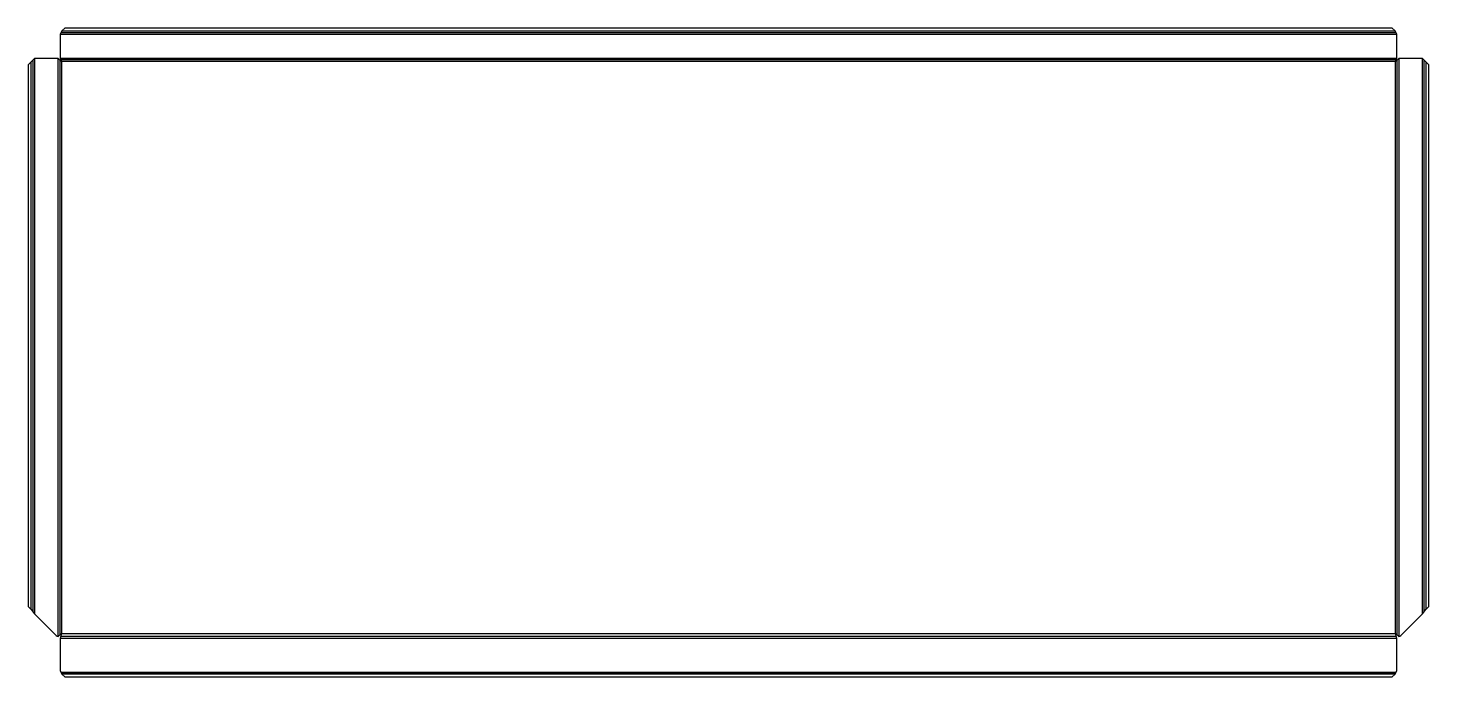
# Model space of a CAD drawing. Header units: millimetres. Extents: x -25 to 913, y 0 to 435.
import ezdxf

# ---------------------------------------------------------------- set-up
doc = ezdxf.new("R2010")
doc.units = ezdxf.units.MM

msp = doc.modelspace()

# ---------------------------------------------------------------- linework, layer by layer
at = {"layer": 'BEND'}
for p, q in [((891.34, 431.54), (-2.49, 431.54)), ((-21.46, 413.12), (-21.46, 43.77)), ((-3.2, 413.15), (-3.2, 28.15)), ((891.38, 413.28), (-2.52, 413.28)), ((892.06, 28.15), (892.06, 413.15)), ((910.32, 43.77), (910.32, 413.12)), ((-2.52, 27.45), (891.38, 27.45)), ((-2.26, 2.57), (891.12, 2.57))]:
    msp.add_line(p, q, dxfattribs=at)
at = {"layer": 'BEND_EXTENT'}
for p, q in [((-2, 432.68), (890.86, 432.68)), ((891.83, 430.41), (-2.97, 430.41)), ((-20.33, 414.15), (-20.33, 42.32)), ((-4.33, 27.15), (-4.33, 414.15)), ((-2.97, 414.41), (891.83, 414.41)), ((893.19, 414.15), (893.19, 27.15)), ((909.19, 42.32), (909.19, 414.15)), ((-22.59, 45.22), (-22.59, 412.08)), ((911.45, 412.08), (911.45, 45.22)), ((891.83, 25.76), (-2.97, 25.76)), ((-2.52, 3.13), (891.38, 3.13)), ((890.86, 2), (-2, 2))]:
    msp.add_line(p, q, dxfattribs=at)
msp.add_lwpolyline([(-2.07, 412.15), (-2.07, 29.15), (890.93, 29.15), (890.93, 412.15)], close=True, dxfattribs=at)
at = {"layer": 'OUTER_PROFILES'}
msp.add_lwpolyline([(-20.33, 414.15), (-22.59, 412.08), (-24.59, 410.08), (-24.59, 47.22), (-22.59, 45.22), (-20.33, 42.32), (-5.75, 27.74, 0.198912), (-4.33, 27.15), (-2.07, 29.15), (-2.97, 25.76), (-2.97, 4.42), (-2.52, 3.13), (-2, 2), (0, 0), (888.86, 0), (890.86, 2), (891.38, 3.13), (891.83, 4.42), (891.83, 25.76), (890.93, 29.15), (893.19, 27.15, 0.198912), (894.61, 27.74), (909.19, 42.32), (911.45, 45.22), (913.45, 47.22), (913.45, 410.08), (911.45, 412.08), (909.19, 414.15), (893.19, 414.15), (890.93, 412.15), (891.83, 414.41), (891.83, 430.41), (890.86, 432.68), (888.86, 434.68), (0, 434.68), (-2, 432.68), (-2.97, 430.41), (-2.97, 414.41), (-2.07, 412.15), (-4.33, 414.15)], format="xyb", close=True, dxfattribs=at)

doc.saveas('drawing.dxf')
